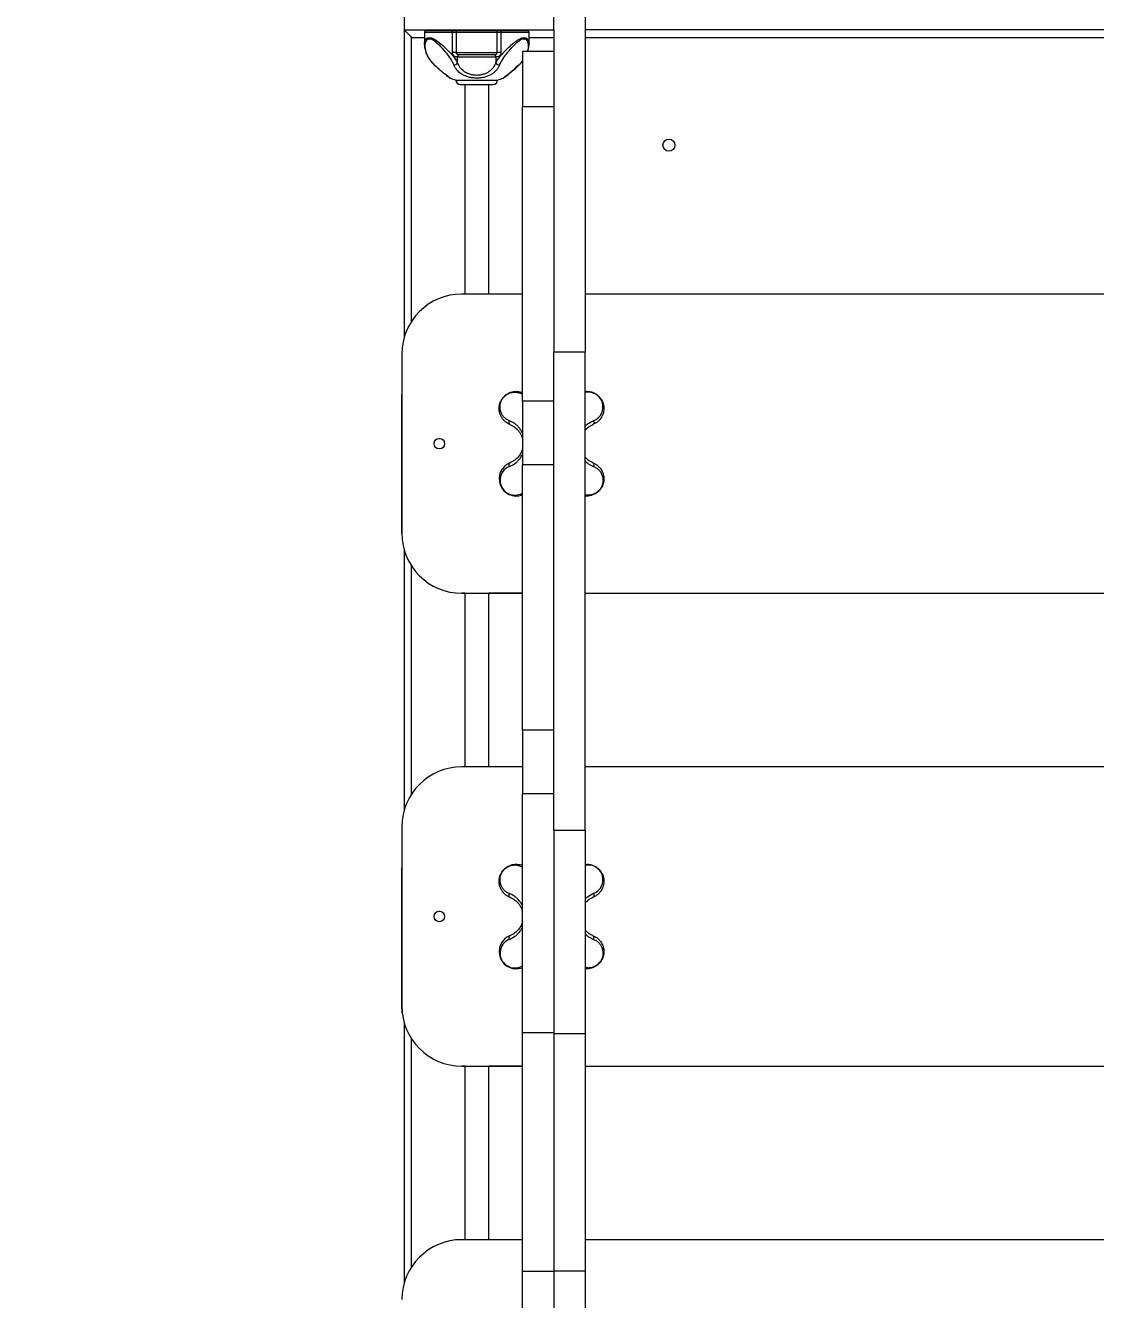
# Model space of a CAD drawing. Header units: millimetres. Extents: x -8465 to 5258, y -4560 to 4592.
# Drawn here: x -465 to 250, y 1349 to 2200 of the extents above; entities that cross this region are included whole.
import ezdxf

# ---------------------------------------------------------------- set-up
doc = ezdxf.new("R2010")
doc.units = ezdxf.units.MM
doc.layers.add('DIKOM_ОБЪЕКТ', color=7, linetype='Continuous')
doc.layers.add('DIKOM_РАЗМЕР_ОБЪЕКТА', color=7, linetype='Continuous')
doc.styles.add('style1', font='arial.ttf', dxfattribs={"width": 0.8})
doc.dimstyles.new('1-50', dxfattribs={"dimtxt": 300, "dimasz": 200, "dimexe": 100, "dimexo": 0, "dimgap": 100, "dimtad": 1, "dimtxsty": 'style1', "dimcen": 200, "dimclrd": 7, "dimclre": 7, "dimclrt": 7, "dimadec": 1, "dimazin": 2, "dimtfac": 1, "dimtmove": 0, "dimatfit": 2, "dimfxl": 0, "dimlwd": 25, "dimlwe": 18, "dimarcsym": 0})

# ---------------------------------------------------------------- blocks, each defined once
blk = doc.blocks.new('*D12')
at = {"layer": 'Defpoints', "color": 0, "transparency": 16777216}
for p in [(-7007.4, 3092.18), (238.21, 3092.18), (238.62, -1922.87)]:
    blk.add_point(p, dxfattribs=at)
at = {"layer": 'DIKOM_РАЗМЕР_ОБЪЕКТА', "color": 7, "lineweight": 18, "transparency": 16777216}
for p, q in [((238.21, 3092.18), (-7107.4, 3092.18)), ((238.62, -1922.87), (-7107.4, -1922.87))]:
    blk.add_line(p, q, dxfattribs=at)
at = {"layer": 'DIKOM_РАЗМЕР_ОБЪЕКТА', "color": 7, "lineweight": 25, "transparency": 16777216}
blk.add_line((-7007.4, -1722.87), (-7007.4, 2892.18), dxfattribs=at)
at = {"layer": 'DIKOM_РАЗМЕР_ОБЪЕКТА', "color": 7, "transparency": 16777216}
for points in [[(-7040.74, 2892.18), (-6974.07, 2892.18), (-7007.4, 3092.18)], [(-7040.74, -1722.87), (-6974.07, -1722.87), (-7007.4, -1922.87)]]:
    blk.add_solid(points, dxfattribs=at)
at = {"layer": 'DIKOM_РАЗМЕР_ОБЪЕКТА', "color": 7, "transparency": 16777216, "insert": (-7260.58, 642.18), "char_height": 300, "attachment_point": 5, "rotation": 90, "style": 'style1'}
blk.add_mtext('5000', dxfattribs=at)

msp = doc.modelspace()

# ---------------------------------------------------------------- linework, layer by layer
at = {"layer": 'DIKOM_ОБЪЕКТ', "color": 7, "linetype": 'Continuous', "lineweight": 15}
for p, q in [((-211.972, 2297.129), (-211.972, 2197.129)), ((-111.972, 2197.129), (-111.972, 2297.129)), ((-90.972, 2241.117), (-90.972, 1982.041)), ((-211.972, 2197.129), (-211.972, 1991.487)), ((-211.972, 2197.129), (-111.972, 2197.129)), ((-111.972, 2197.129), (-111.972, 1982.041)), ((567.028, 2197.129), (-90.972, 2197.129)), ((-206.972, 2192.129), (-198.47, 2192.129)), ((-206.972, 2002.493), (-206.972, 2192.129)), ((-198.47, 2195.636), (-198.47, 2187.421)), ((-198.47, 2195.636), (-179.662, 2195.636)), ((-179.662, 2182.136), (-179.662, 2195.636)), ((-179.662, 2195.636), (-177.21, 2195.636)), ((-177.21, 2195.636), (-149.731, 2195.636)), ((-177.21, 2195.636), (-177.21, 2182.136)), ((-149.731, 2182.136), (-149.731, 2195.636)), ((-149.731, 2195.636), (-147.279, 2195.636)), ((-147.279, 2195.636), (-147.279, 2182.136)), ((-147.279, 2195.636), (-128.47, 2195.636)), ((-128.47, 2187.427), (-128.47, 2195.636)), ((-128.47, 2192.129), (-111.972, 2192.129)), ((-90.972, 2192.129), (567.028, 2192.129)), ((-177.21, 2182.136), (-179.662, 2182.136)), ((-177.21, 2182.136), (-149.731, 2182.136)), ((-176.889, 2181.187), (-176.787, 2181.083)), ((-147.279, 2182.136), (-149.731, 2182.136)), ((-111.972, 2182.651), (-132.972, 2182.651)), ((-132.972, 2182.651), (-132.972, 2145.787)), ((-128.47, 2187.423), (-128.47, 2187.427)), ((-176.271, 2175.206), (-176.271, 2179.136)), ((-176.271, 2179.136), (-150.67, 2179.136)), ((-150.67, 2179.136), (-150.67, 2175.206)), ((-135.107, 2173.76), (-132.972, 2176.069)), ((-177.47, 2163.636), (-149.47, 2163.636)), ((-171.47, 2160.636), (-171.47, 2020.636)), ((-155.47, 2020.636), (-155.47, 2160.636)), ((-111.972, 2145.787), (-132.972, 2145.787)), ((-132.972, 1949.07), (-132.972, 2145.787)), ((-132.972, 2020.636), (-173.472, 2020.636)), ((567.028, 2020.636), (-90.972, 2020.636)), ((-213.472, 1980.636), (-213.472, 1860.636)), ((-111.972, 1982.041), (-90.972, 1982.041)), ((-111.972, 1662.263), (-111.972, 1982.041)), ((-90.972, 1662.263), (-90.972, 1982.041)), ((-213.474, 1860.636), (-213.472, 1953.393)), ((-90.972, 1955.486), (-89.972, 1955.634)), ((-111.972, 1949.07), (-132.972, 1949.07)), ((-132.972, 1949.07), (-132.972, 1906.441)), ((-111.972, 1906.441), (-132.972, 1906.441)), ((-132.972, 1729.079), (-132.972, 1906.441)), ((-211.972, 1849.776), (-211.972, 1675.487)), ((-206.972, 1686.493), (-206.972, 1838.774)), ((-171.475, 1820.635), (-173.475, 1820.635)), ((-173.472, 1820.636), (-132.972, 1820.636)), ((-171.475, 1820.636), (-171.475, 1820.635)), ((-171.47, 1820.635), (-171.475, 1820.635)), ((-171.47, 1820.636), (-171.47, 1704.636)), ((-155.475, 1820.636), (-155.475, 1820.635)), ((-132.972, 1820.634), (-155.475, 1820.635)), ((-155.47, 1704.636), (-155.47, 1820.635)), ((-90.972, 1820.636), (567.028, 1820.636)), ((-111.972, 1729.079), (-132.972, 1729.079)), ((-132.972, 1729.079), (-132.972, 1686.62)), ((-132.972, 1704.636), (-173.472, 1704.636)), ((567.028, 1704.636), (-90.972, 1704.636)), ((-111.972, 1686.62), (-132.972, 1686.62)), ((-132.972, 1526.877), (-132.972, 1686.62)), ((-213.472, 1664.636), (-213.472, 1544.636)), ((-111.972, 1662.263), (-90.972, 1662.263)), ((-111.972, 1662.263), (-111.972, 1526.478)), ((-90.972, 1662.263), (-90.972, 1526.478)), ((-213.474, 1544.636), (-213.472, 1637.393)), ((-90.972, 1639.486), (-89.972, 1639.634)), ((-211.972, 1533.776), (-211.972, 1359.487)), ((-111.972, 1526.877), (-132.972, 1526.877)), ((-132.972, 1367.382), (-132.972, 1526.877)), ((-111.972, 1526.478), (-90.972, 1526.478)), ((-111.972, 1526.478), (-111.972, 1367.78)), ((-90.972, 1526.478), (-90.972, 1367.78)), ((-206.972, 1370.493), (-206.972, 1522.774)), ((-171.475, 1504.635), (-173.475, 1504.635)), ((-173.472, 1504.636), (-132.972, 1504.636)), ((-171.475, 1504.636), (-171.475, 1504.635)), ((-171.47, 1504.635), (-171.475, 1504.635)), ((-171.47, 1504.636), (-171.47, 1388.636)), ((-155.475, 1504.636), (-155.475, 1504.635)), ((-132.972, 1504.634), (-155.475, 1504.635)), ((-155.47, 1388.636), (-155.47, 1504.635)), ((-90.972, 1504.636), (567.028, 1504.636)), ((-132.972, 1388.636), (-173.472, 1388.636)), ((567.028, 1388.636), (-90.972, 1388.636)), ((-111.972, 1367.382), (-132.972, 1367.382)), ((-132.972, 1231.597), (-132.972, 1367.382)), ((-111.972, 1367.78), (-90.972, 1367.78)), ((-111.972, 1367.78), (-111.972, 1232.064)), ((-90.972, 1367.78), (-90.972, 1232.064))]:
    msp.add_line(p, q, dxfattribs=at)
at = {"layer": 'DIKOM_ОБЪЕКТ', "color": 7, "linetype": 'Continuous', "lineweight": 15, "flags": 128}
for points in [[(-211.972, 2197.129), (-211.876, 2197.033), (-211.591, 2196.749), (-211.129, 2196.287), (-210.508, 2195.665), (-209.75, 2194.907), (-208.885, 2194.043), (-207.947, 2193.105), (-206.972, 2192.129)], [(-198.455, 2187.374), (-198.417, 2188.359), (-198.214, 2189.382), (-197.77, 2190.444), (-197.168, 2191.22), (-196.268, 2191.804), (-195.101, 2192.018), (-193.738, 2191.804), (-193.037, 2191.559), (-192.286, 2191.221), (-190.921, 2190.443), (-189.38, 2189.378), (-188.265, 2188.513), (-187.182, 2187.613), (-186.158, 2186.714), (-185.142, 2185.783), (-183.996, 2184.687), (-182.766, 2183.458), (-181.596, 2182.232), (-180.386, 2180.896), (-179.438, 2179.788), (-178.15, 2178.156), (-177.093, 2176.633), (-176.271, 2175.206), (-176.271, 2175.206)], [(-179.662, 2195.636), (-179.674, 2195.831), (-179.71, 2196.019), (-179.769, 2196.191), (-179.848, 2196.343), (-179.944, 2196.467), (-180.054, 2196.56), (-180.173, 2196.617), (-180.297, 2196.636)], [(-147.279, 2195.636), (-147.267, 2195.831), (-147.231, 2196.019), (-147.172, 2196.191), (-147.093, 2196.343), (-146.997, 2196.467), (-146.887, 2196.56), (-146.768, 2196.617), (-146.644, 2196.636)], [(-191.618, 2173.709), (-191.763, 2173.716), (-191.834, 2173.761)], [(-135.323, 2173.709), (-135.178, 2173.716), (-135.107, 2173.761)], [(-141.187, 1933.434), (-141.423, 1933.573), (-141.619, 1933.785), (-141.764, 1934.061), (-141.854, 1934.389), (-141.885, 1934.756), (-141.854, 1935.146), (-141.765, 1935.542), (-141.619, 1935.928)], [(-85.325, 1935.928), (-85.179, 1935.542), (-85.09, 1935.146), (-85.059, 1934.756), (-85.09, 1934.389), (-85.18, 1934.061), (-85.325, 1933.785), (-85.521, 1933.573), (-85.757, 1933.434)], [(-188.61, 1924.133), (-188.473, 1924.136), (-187.892, 1924.087)], [(-141.619, 1905.339), (-141.765, 1905.725), (-141.854, 1906.121), (-141.885, 1906.511), (-141.854, 1906.878), (-141.764, 1907.207), (-141.619, 1907.483), (-141.423, 1907.695), (-141.187, 1907.833)], [(-85.325, 1905.339), (-85.179, 1905.725), (-85.09, 1906.121), (-85.059, 1906.511), (-85.09, 1906.878), (-85.18, 1907.207), (-85.325, 1907.483), (-85.521, 1907.695), (-85.757, 1907.833)], [(-141.187, 1617.434), (-141.423, 1617.573), (-141.619, 1617.785), (-141.764, 1618.061), (-141.854, 1618.389), (-141.885, 1618.756), (-141.854, 1619.146), (-141.765, 1619.542), (-141.619, 1619.928)], [(-85.325, 1619.928), (-85.179, 1619.542), (-85.09, 1619.146), (-85.059, 1618.756), (-85.09, 1618.389), (-85.18, 1618.061), (-85.325, 1617.785), (-85.521, 1617.573), (-85.757, 1617.434)], [(-188.878, 1608.112), (-188.473, 1608.136), (-187.892, 1608.087)], [(-141.619, 1589.339), (-141.765, 1589.725), (-141.854, 1590.121), (-141.885, 1590.511), (-141.854, 1590.878), (-141.764, 1591.207), (-141.619, 1591.483), (-141.423, 1591.695), (-141.187, 1591.833)], [(-85.325, 1589.339), (-85.179, 1589.725), (-85.09, 1590.121), (-85.059, 1590.511), (-85.09, 1590.878), (-85.18, 1591.207), (-85.325, 1591.483), (-85.521, 1591.695), (-85.757, 1591.833)], [(-213.13, 1539.401), (-213.282, 1540.715), (-213.474, 1544.636)]]:
    msp.add_lwpolyline(points, dxfattribs=at)
at = {"layer": 'DIKOM_ОБЪЕКТ', "color": 7, "linetype": 'Continuous', "lineweight": 15}
for centre, radius in [((-34.972, 2120.129), 4), ((-188.472, 1920.636), 3.5), ((-188.472, 1604.636), 3.5)]:
    msp.add_circle(centre, radius, dxfattribs=at)
for centre, radius, start, end in [((-197.47, 2195.636), 1, 90, 180), ((-176.211, 2195.637), 0.999, 90.037313, 180.037867), ((-150.73, 2195.637), 0.999, 359.959706, 89.963404), ((-129.47, 2195.636), 1, 0, 90), ((-175.728, 2182.136), 1.5, 224.829325, 270), ((-174.821, 2179.186), 1.451, 92.13826, 181.991385), ((-152.12, 2179.186), 1.451, 358.00983, 87.860525), ((-151.213, 2182.136), 1.5, 270, 315.135341), ((-178.575, 2176.219), 2.517, 265.677955, 336.280163), ((-148.366, 2176.219), 2.517, 203.718712, 274.32317), ((-163.47, 2209.88), 48.317, 248.461252, 253.156755), ((-174.47, 2163.636), 3, 180, 270), ((-152.47, 2163.636), 3, 270, 0), ((-163.47, 2209.88), 48.317, 286.843245, 291.538333), ((-173.472, 1980.636), 40, 90, 180), ((-88.918, 1945.133), 9.881, 291.322046, 101.998094), ((-136.979, 1897.136), 11.495, 111.474626, 290.399696), ((-138.011, 1896.127), 9.894, 111.387967, 300.617476), ((-173.472, 1860.636), 40, 180, 270), ((-173.472, 1664.636), 40, 90, 180), ((-88.918, 1629.133), 9.882, 291.322202, 101.997838), ((-136.979, 1581.136), 11.495, 111.474647, 290.399675), ((-138.011, 1580.127), 9.894, 111.387975, 300.617316), ((-173.472, 1544.636), 40, 180, 270), ((-173.472, 1348.636), 40, 90, 180)]:
    msp.add_arc(centre, radius, start, end, dxfattribs=at)
for points, knots in [([(-191.618, 2173.709), (-192.358, 2174.466), (-193.841, 2175.983), (-195.517, 2178.437), (-196.786, 2180.947), (-197.604, 2183.476), (-197.969, 2185.977), (-197.847, 2188.001), (-197.411, 2189.441), (-196.956, 2190.238), (-196.474, 2190.738), (-195.89, 2191.122), (-194.994, 2191.334), (-193.721, 2191.057), (-192.389, 2190.35), (-191.093, 2189.401), (-189.434, 2187.958), (-187.466, 2185.956), (-185.269, 2183.455), (-183.232, 2180.922), (-181.415, 2178.422), (-179.833, 2175.974), (-179.121, 2174.464), (-178.765, 2173.709)], [0, 0, 0, 0, 0.06248, 0.1250921, 0.1874386, 0.2499606, 0.3120097, 0.3746598, 0.408216, 0.4373303, 0.4546638, 0.4707128, 0.5002418, 0.5316437, 0.5630717, 0.5944281, 0.6258725, 0.688265, 0.7508767, 0.8130048, 0.8754541, 0.9376808, 1, 1, 1, 1]), ([(-180.297, 2196.636), (-180.892, 2196.636), (-182.107, 2196.636), (-184.258, 2196.636), (-186.552, 2196.636), (-188.853, 2196.636), (-191.015, 2196.636), (-192.983, 2196.636), (-194.703, 2196.636), (-196.098, 2196.636), (-197.024, 2196.636), (-197.466, 2196.636), (-197.427, 2196.636), (-197.414, 2196.636)], [0, 0, 0, 0, 0.0928619, 0.1894455, 0.2876019, 0.3849661, 0.4792804, 0.5711053, 0.6666681, 0.7645599, 0.8624505, 0.9580125, 1, 1, 1, 1]), ([(-178.708, 2196.636), (-178.998, 2196.636), (-179.577, 2196.636), (-180.057, 2196.636), (-180.297, 2196.636)], [0, 0, 0, 0, 0.4999992, 1, 1, 1, 1]), ([(-176.212, 2196.636), (-176.26, 2196.636), (-176.36, 2196.636), (-176.945, 2196.636), (-177.77, 2196.636), (-178.403, 2196.636), (-178.708, 2196.636)], [0, 0, 0, 0, 0.2407566, 0.4999967, 0.7592425, 1, 1, 1, 1]), ([(-150.729, 2196.636), (-150.807, 2196.636), (-150.967, 2196.636), (-151.751, 2196.636), (-152.968, 2196.636), (-154.625, 2196.636), (-156.626, 2196.636), (-158.851, 2196.636), (-161.159, 2196.636), (-163.47, 2196.636), (-165.782, 2196.636), (-168.09, 2196.636), (-170.314, 2196.636), (-172.316, 2196.636), (-173.973, 2196.636), (-175.19, 2196.636), (-175.974, 2196.636), (-176.134, 2196.636), (-176.212, 2196.636)], [0, 0, 0, 0, 0.0585307, 0.1203361, 0.1845345, 0.2499999, 0.3154654, 0.3796643, 0.4414692, 0.4999998, 0.5585304, 0.6203361, 0.6845342, 0.7500003, 0.8154658, 0.8796642, 0.9414693, 1, 1, 1, 1]), ([(-148.232, 2196.636), (-148.537, 2196.636), (-149.171, 2196.636), (-149.995, 2196.636), (-150.581, 2196.636), (-150.681, 2196.636), (-150.729, 2196.636)], [0, 0, 0, 0, 0.2407516, 0.4999994, 0.7592415, 1, 1, 1, 1]), ([(-150.67, 2175.206), (-150.484, 2175.552), (-150.1, 2176.266), (-149.359, 2177.385), (-148.493, 2178.568), (-147.56, 2179.731), (-146.504, 2180.966), (-145.387, 2182.197), (-144.171, 2183.471), (-142.898, 2184.744), (-141.617, 2185.961), (-140.263, 2187.188), (-138.936, 2188.316), (-137.496, 2189.447), (-136.086, 2190.429), (-134.62, 2191.277), (-133.188, 2191.867), (-131.804, 2192.093), (-130.827, 2191.906), (-130.181, 2191.567), (-129.645, 2191.139), (-129.109, 2190.427), (-128.725, 2189.49), (-128.53, 2188.522), (-128.461, 2187.853), (-128.476, 2187.471), (-128.479, 2187.4)], [0, 0, 0, 0, 0.0443824, 0.0918032, 0.1357809, 0.1837969, 0.2255582, 0.2753176, 0.321387, 0.3670948, 0.4169099, 0.4580941, 0.5074312, 0.5502353, 0.5993372, 0.6422721, 0.6884431, 0.7346696, 0.7808569, 0.8033531, 0.8270816, 0.8700994, 0.9193128, 0.9557018, 0.991747, 1, 1, 1, 1]), ([(-146.644, 2196.636), (-146.884, 2196.636), (-147.364, 2196.636), (-147.943, 2196.636), (-148.232, 2196.636)], [0, 0, 0, 0, 0.4999922, 1, 1, 1, 1]), ([(-148.176, 2173.709), (-147.819, 2174.466), (-147.103, 2175.983), (-145.515, 2178.437), (-143.69, 2180.947), (-141.655, 2183.476), (-139.453, 2185.979), (-137.103, 2188.365), (-134.975, 2190.127), (-133.204, 2191.064), (-131.931, 2191.334), (-130.839, 2191.069), (-130.151, 2190.46), (-129.706, 2189.761), (-129.418, 2189.086), (-129.153, 2188.105), (-129.006, 2186.782), (-129.096, 2185.144), (-129.296, 2183.749), (-129.585, 2182.915), (-129.677, 2182.651)], [0, 0, 0, 0, 0.0811076, 0.1623869, 0.2433214, 0.324484, 0.4050324, 0.4863609, 0.5674738, 0.6082275, 0.6490334, 0.687351, 0.7305995, 0.7552722, 0.7823705, 0.8121719, 0.864642, 0.9197232, 0.9745588, 1, 1, 1, 1]), ([(-129.526, 2196.636), (-129.514, 2196.636), (-129.474, 2196.636), (-129.916, 2196.636), (-130.843, 2196.636), (-132.238, 2196.636), (-133.958, 2196.636), (-135.926, 2196.636), (-138.087, 2196.636), (-140.389, 2196.636), (-142.683, 2196.636), (-144.834, 2196.636), (-146.048, 2196.636), (-146.644, 2196.636)], [0, 0, 0, 0, 0.0419875, 0.1375498, 0.2354405, 0.3333315, 0.4288943, 0.5207193, 0.6150348, 0.7123978, 0.8105555, 0.9071391, 1, 1, 1, 1]), ([(-198.47, 2187.422), (-198.423, 2186.572), (-198.34, 2185.106), (-197.807, 2183.041), (-197.224, 2181.425), (-196.493, 2179.835), (-195.457, 2178.037), (-193.959, 2175.93), (-192.577, 2174.519), (-191.834, 2173.76)], [0, 0, 0, 0, 0.18397, 0.3173375, 0.4236506, 0.5290949, 0.6600526, 0.8172807, 1, 1, 1, 1]), ([(-176.271, 2179.136), (-176.523, 2179.132), (-177.026, 2179.124), (-177.951, 2179.273), (-178.718, 2179.775), (-179.226, 2180.394), (-179.59, 2181.204), (-179.638, 2181.825), (-179.662, 2182.136)], [0, 0, 0, 0, 0.2503053, 0.4993424, 0.6292311, 0.749454, 0.8744457, 1, 1, 1, 1]), ([(-177.21, 2182.136), (-177.208, 2182.071), (-177.203, 2181.942), (-177.155, 2181.688), (-177.05, 2181.412), (-176.941, 2181.26), (-176.889, 2181.187)], [0, 0, 0, 0, 0.1643289, 0.3296989, 0.6794033, 1, 1, 1, 1]), ([(-175.636, 2180.636), (-175.656, 2180.636), (-175.723, 2180.636), (-175.049, 2180.636), (-173.707, 2180.636), (-171.733, 2180.636), (-169.261, 2180.636), (-166.437, 2180.636), (-164.449, 2180.636), (-163.47, 2180.636)], [0, 0, 0, 0, 0.0707941, 0.2279763, 0.3805293, 0.5330833, 0.6902646, 0.8474463, 1, 1, 1, 1]), ([(-163.47, 2180.636), (-162.491, 2180.636), (-160.504, 2180.636), (-157.68, 2180.636), (-155.207, 2180.636), (-153.234, 2180.636), (-151.892, 2180.636), (-151.218, 2180.636), (-151.284, 2180.636), (-151.305, 2180.636)], [0, 0, 0, 0, 0.1525538, 0.3097355, 0.4669168, 0.6194699, 0.7720236, 0.9292059, 1, 1, 1, 1]), ([(-147.279, 2182.136), (-147.303, 2181.825), (-147.351, 2181.204), (-147.715, 2180.393), (-148.224, 2179.774), (-148.993, 2179.273), (-149.721, 2179.15), (-150.31, 2179.135), (-150.55, 2179.136), (-150.67, 2179.136)], [0, 0, 0, 0, 0.1253503, 0.2506769, 0.3709622, 0.5009541, 0.7497441, 0.8748399, 1, 1, 1, 1]), ([(-150.231, 2181.002), (-150.231, 2181.002), (-150.205, 2181.015), (-150.179, 2181.049), (-150.153, 2181.083)], [0, 0, 0, 0, 0.0072952, 1, 1, 1, 1]), ([(-150.153, 2181.083), (-150.119, 2181.116), (-150.029, 2181.202), (-149.89, 2181.42), (-149.785, 2181.689), (-149.737, 2181.943), (-149.733, 2182.072), (-149.731, 2182.136)], [0, 0, 0, 0, 0.1692535, 0.4366176, 0.7265141, 0.8636714, 1, 1, 1, 1]), ([(-129.304, 2182.651), (-129.228, 2182.872), (-128.939, 2183.716), (-128.583, 2185.351), (-128.51, 2186.681), (-128.47, 2187.423)], [0, 0, 0, 0, 0.1354248, 0.5178185, 1, 1, 1, 1]), ([(-191.834, 2173.76), (-191.207, 2173.177), (-189.956, 2172.012), (-188.133, 2170.412), (-186.41, 2168.953), (-184.849, 2167.678), (-183.514, 2166.618), (-182.497, 2165.827), (-181.831, 2165.318), (-181.754, 2165.26), (-181.717, 2165.231)], [0, 0, 0, 0, 0.1268582, 0.2534028, 0.3794605, 0.5052651, 0.6304482, 0.7556755, 0.8799869, 1, 1, 1, 1]), ([(-181.21, 2164.939), (-181.251, 2164.97), (-181.333, 2165.033), (-182.024, 2165.561), (-183.073, 2166.376), (-184.448, 2167.467), (-186.052, 2168.778), (-187.813, 2170.268), (-189.681, 2171.907), (-190.965, 2173.102), (-191.618, 2173.709)], [0, 0, 0, 0, 0.1223058, 0.2473053, 0.3729251, 0.4981471, 0.6236205, 0.7489881, 0.8724188, 1, 1, 1, 1]), ([(-163.47, 2164.935), (-164.381, 2164.967), (-165.753, 2165.015), (-167.529, 2165.31), (-169.238, 2165.701), (-171.263, 2166.39), (-173.148, 2167.351), (-174.606, 2168.34), (-175.72, 2169.275), (-176.84, 2170.451), (-177.922, 2171.913), (-178.478, 2173.098), (-178.765, 2173.709)], [0, 0, 0, 0, 0.1240499, 0.1867427, 0.2503827, 0.3728894, 0.5007627, 0.5811903, 0.6645242, 0.7511622, 0.8716292, 1, 1, 1, 1]), ([(-163.47, 2166.796), (-164.255, 2166.828), (-165.439, 2166.878), (-166.964, 2167.176), (-168.18, 2167.505), (-169.441, 2167.973), (-170.719, 2168.603), (-172.579, 2169.789), (-174.762, 2171.886), (-175.749, 2174.057), (-176.271, 2175.206)], [0, 0, 0, 0, 0.1240353, 0.1870687, 0.2511471, 0.3318813, 0.4153271, 0.5019659, 0.7365324, 1, 1, 1, 1]), ([(-150.67, 2175.206), (-151.19, 2174.05), (-151.871, 2172.537), (-153.25, 2170.93), (-154.116, 2170.093), (-155.285, 2169.171), (-156.832, 2168.245), (-158.882, 2167.432), (-161.112, 2166.898), (-162.69, 2166.83), (-163.47, 2166.796)], [0, 0, 0, 0, 0.264345, 0.3459594, 0.4245196, 0.5002333, 0.6286703, 0.750489, 0.8766636, 1, 1, 1, 1]), ([(-148.176, 2173.709), (-148.455, 2173.113), (-149.012, 2171.922), (-150.231, 2170.27), (-151.734, 2168.777), (-153.576, 2167.461), (-155.695, 2166.382), (-158.119, 2165.566), (-160.731, 2165.035), (-162.562, 2164.969), (-163.47, 2164.935)], [0, 0, 0, 0, 0.1251323, 0.2502617, 0.3787909, 0.500353, 0.628077, 0.7504605, 0.8762804, 1, 1, 1, 1]), ([(-135.323, 2173.709), (-136.592, 2172.543), (-138.51, 2170.782), (-140.852, 2168.81), (-142.455, 2167.497), (-143.82, 2166.413), (-144.898, 2165.576), (-145.537, 2165.086), (-145.809, 2164.88), (-145.733, 2164.938), (-145.731, 2164.939)], [0, 0, 0, 0, 0.2478679, 0.3745982, 0.4975929, 0.6225498, 0.7474312, 0.8720059, 0.997091, 1, 1, 1, 1]), ([(-145.232, 2165.225), (-145.187, 2165.259), (-145.097, 2165.328), (-144.412, 2165.852), (-143.385, 2166.65), (-142.047, 2167.714), (-140.485, 2168.992), (-138.201, 2170.917), (-136.345, 2172.623), (-135.107, 2173.76)], [0, 0, 0, 0, 0.1243908, 0.2484764, 0.3731632, 0.4982779, 0.623971, 0.7494012, 1, 1, 1, 1]), ([(-132.972, 2176.328), (-133.046, 2176.22), (-133.677, 2175.301), (-134.552, 2174.455), (-135.323, 2173.709)], [0, 0, 0, 0, 0.1172561, 1, 1, 1, 1]), ([(-181.709, 2165.225), (-181.629, 2165.167), (-181.471, 2165.052), (-181.292, 2164.974), (-181.204, 2164.935)], [0, 0, 0, 0, 0.5082126, 1, 1, 1, 1]), ([(-145.736, 2164.935), (-145.648, 2164.974), (-145.47, 2165.052), (-145.312, 2165.167), (-145.232, 2165.225)], [0, 0, 0, 0, 0.4917465, 1, 1, 1, 1]), ([(-174.47, 2160.636), (-174.435, 2160.636), (-174.361, 2160.636), (-173.749, 2160.636), (-172.734, 2160.636), (-171.304, 2160.636), (-169.545, 2160.636), (-167.573, 2160.636), (-165.523, 2160.636), (-164.141, 2160.636), (-163.47, 2160.636)], [0, 0, 0, 0, 0.1165163, 0.2400116, 0.368641, 0.5000007, 0.6313585, 0.7599891, 0.8834846, 1, 1, 1, 1]), ([(-163.47, 2160.636), (-162.799, 2160.636), (-161.417, 2160.636), (-159.367, 2160.636), (-157.396, 2160.636), (-155.637, 2160.636), (-154.206, 2160.636), (-153.192, 2160.636), (-152.58, 2160.636), (-152.506, 2160.636), (-152.47, 2160.636)], [0, 0, 0, 0, 0.1165154, 0.240011, 0.3686401, 0.4999992, 0.6313589, 0.7599884, 0.8834837, 1, 1, 1, 1]), ([(-141.187, 1933.434), (-141.563, 1933.596), (-142.338, 1933.93), (-143.426, 1934.588), (-144.326, 1935.27), (-145.059, 1935.943), (-145.656, 1936.576), (-146.241, 1937.304), (-146.74, 1938.043), (-147.196, 1938.844), (-147.596, 1939.691), (-147.916, 1940.564), (-148.186, 1941.523), (-148.384, 1942.551), (-148.486, 1943.749), (-148.464, 1944.979), (-148.302, 1946.247), (-147.981, 1947.548), (-147.527, 1948.759), (-146.971, 1949.853), (-146.133, 1951.164), (-145.043, 1952.397), (-143.786, 1953.424), (-142.813, 1954.062), (-141.807, 1954.588), (-140.481, 1955.124), (-138.837, 1955.549), (-137.592, 1955.606), (-136.972, 1955.634)], [0, 0, 0, 0, 0.0390536, 0.0806734, 0.1248942, 0.1523671, 0.1823186, 0.2147514, 0.2496685, 0.2759206, 0.3122219, 0.3487697, 0.3744235, 0.4175258, 0.4584553, 0.4985771, 0.5417456, 0.5835379, 0.6240383, 0.6565954, 0.686723, 0.7493462, 0.7799579, 0.8122345, 0.8422666, 0.8750508, 0.9377592, 1, 1, 1, 1]), ([(-141.619, 1935.928), (-142.36, 1936.285), (-143.842, 1937.001), (-145.518, 1938.589), (-146.787, 1940.414), (-147.606, 1942.45), (-147.971, 1944.65), (-147.848, 1946.641), (-147.413, 1948.305), (-146.958, 1949.408), (-146.476, 1950.284), (-145.891, 1951.165), (-144.996, 1952.221), (-143.722, 1953.285), (-142.391, 1954.066), (-141.095, 1954.59), (-139.436, 1955.013), (-137.464, 1955.139), (-135.283, 1954.737), (-133.77, 1954.228), (-133.072, 1953.728), (-132.972, 1953.657)], [0, 0, 0, 0, 0.0758856, 0.1519317, 0.2276549, 0.3035919, 0.378954, 0.455046, 0.4958021, 0.5311627, 0.5522155, 0.5717073, 0.607573, 0.6457116, 0.6838825, 0.7219667, 0.7601575, 0.8359371, 0.9119831, 0.9874406, 1, 1, 1, 1]), ([(-136.972, 1955.634), (-135.832, 1955.538), (-134.632, 1955.436), (-133.337, 1955.051), (-133.129, 1954.937), (-132.972, 1954.851)], [0, 0, 0, 0, 0.8244205, 0.8682729, 1, 1, 1, 1]), ([(-89.972, 1955.634), (-89.543, 1955.62), (-88.7, 1955.594), (-87.415, 1955.37), (-86.217, 1955.027), (-85.128, 1954.583), (-83.806, 1953.892), (-82.507, 1952.949), (-81.351, 1951.777), (-80.602, 1950.836), (-79.968, 1949.844), (-79.413, 1948.749), (-78.96, 1947.539), (-78.641, 1946.241), (-78.494, 1945.083), (-78.46, 1944.038), (-78.503, 1943.148), (-78.617, 1942.239), (-78.788, 1941.412), (-79.035, 1940.542), (-79.357, 1939.672), (-79.752, 1938.837), (-80.257, 1937.951), (-80.874, 1937.063), (-81.664, 1936.154), (-82.691, 1935.191), (-84.001, 1934.225), (-85.19, 1933.689), (-85.757, 1933.434)], [0, 0, 0, 0, 0.0431659, 0.0849565, 0.1254978, 0.1580523, 0.1878958, 0.2506245, 0.2817371, 0.3135607, 0.3437697, 0.3764301, 0.4168606, 0.4585559, 0.5015905, 0.5310803, 0.5637655, 0.5928913, 0.626374, 0.6524814, 0.6884338, 0.7245855, 0.7502757, 0.7962942, 0.8378922, 0.875077, 0.9404473, 1, 1, 1, 1]), ([(-132.972, 1927.985), (-133.024, 1928.108), (-133.417, 1929.04), (-134.469, 1930.525), (-136.049, 1932.376), (-137.816, 1933.868), (-139.683, 1935.084), (-140.967, 1935.643), (-141.619, 1935.928)], [0, 0, 0, 0, 0.0293538, 0.2231818, 0.4174051, 0.6114581, 0.8025177, 1, 1, 1, 1]), ([(-141.187, 1933.434), (-140.086, 1932.913), (-138.645, 1932.231), (-136.988, 1930.848), (-136.109, 1929.98), (-135.118, 1928.808), (-134.117, 1927.25), (-133.313, 1925.58), (-133.057, 1924.481), (-132.972, 1924.119)], [0, 0, 0, 0, 0.3262847, 0.4270086, 0.5239576, 0.6173879, 0.7759007, 0.9262418, 1, 1, 1, 1]), ([(-85.325, 1935.928), (-86.584, 1935.311), (-88.488, 1934.378), (-90.351, 1932.907), (-90.929, 1932.24), (-90.972, 1932.191)], [0, 0, 0, 0, 0.6443948, 0.9738631, 1, 1, 1, 1]), ([(-90.972, 1929.668), (-90.323, 1930.371), (-88.718, 1932.11), (-86.863, 1932.94), (-85.757, 1933.434)], [0, 0, 0, 0, 0.4040325, 1, 1, 1, 1]), ([(-132.972, 1916.98), (-133.067, 1916.654), (-133.301, 1915.853), (-133.818, 1914.646), (-134.514, 1913.37), (-135.808, 1911.516), (-138.031, 1909.339), (-140.095, 1908.354), (-141.187, 1907.833)], [0, 0, 0, 0, 0.0690649, 0.1694296, 0.2731663, 0.3808678, 0.6725014, 1, 1, 1, 1]), ([(-141.619, 1905.339), (-140.351, 1905.942), (-138.435, 1906.852), (-136.085, 1908.861), (-134.506, 1910.691), (-133.445, 1912.183), (-133.037, 1913.141), (-132.972, 1913.293)], [0, 0, 0, 0, 0.3836402, 0.5797893, 0.7701564, 0.9635602, 1, 1, 1, 1]), ([(-85.757, 1907.833), (-86.86, 1908.352), (-88.303, 1909.031), (-89.953, 1910.425), (-90.61, 1911.041), (-90.927, 1911.423), (-90.972, 1911.477)], [0, 0, 0, 0, 0.6043518, 0.7909185, 0.9704853, 1, 1, 1, 1]), ([(-90.972, 1909.075), (-90.936, 1909.033), (-90.37, 1908.378), (-89.117, 1907.42), (-87.264, 1906.179), (-85.978, 1905.622), (-85.325, 1905.339)], [0, 0, 0, 0, 0.0224393, 0.3480542, 0.6686373, 1, 1, 1, 1]), ([(-85.757, 1907.833), (-85.331, 1907.648), (-84.449, 1907.264), (-83.287, 1906.522), (-82.21, 1905.656), (-81.3, 1904.723), (-80.478, 1903.668), (-79.797, 1902.551), (-79.24, 1901.334), (-78.823, 1900.061), (-78.565, 1898.781), (-78.45, 1897.426), (-78.49, 1896.099), (-78.71, 1894.659), (-79.111, 1893.249), (-79.751, 1891.784), (-80.628, 1890.352), (-81.806, 1888.967), (-82.955, 1887.99), (-83.917, 1887.345), (-84.86, 1886.808), (-86.09, 1886.271), (-87.434, 1885.891), (-88.678, 1885.688), (-89.751, 1885.625), (-90.514, 1885.628), (-90.91, 1885.677), (-90.972, 1885.684)], [0, 0, 0, 0, 0.0429602, 0.0888607, 0.1314285, 0.1779055, 0.218328, 0.2664914, 0.3110846, 0.355327, 0.4035448, 0.4434095, 0.4911651, 0.5325963, 0.5801241, 0.6216828, 0.6663728, 0.7111174, 0.7558242, 0.7775996, 0.8005675, 0.8422062, 0.8898421, 0.925064, 0.9599541, 0.9936801, 1, 1, 1, 1]), ([(-85.325, 1905.339), (-84.584, 1904.982), (-83.102, 1904.266), (-81.426, 1902.678), (-80.157, 1900.853), (-79.338, 1898.818), (-78.973, 1896.618), (-79.096, 1894.626), (-79.531, 1892.962), (-79.986, 1891.86), (-80.468, 1890.984), (-81.053, 1890.102), (-81.948, 1889.047), (-83.222, 1887.983), (-84.553, 1887.201), (-85.85, 1886.676), (-87.506, 1886.259), (-89.246, 1886.114), (-90.47, 1886.367), (-90.972, 1886.471)], [0, 0, 0, 0, 0.0854066, 0.1709942, 0.2562181, 0.3416815, 0.4264989, 0.5121389, 0.5580085, 0.5978056, 0.6214999, 0.6434372, 0.6838022, 0.7267265, 0.7696866, 0.8125491, 0.8555314, 0.9408187, 1, 1, 1, 1]), ([(-141.187, 1617.434), (-141.563, 1617.596), (-142.338, 1617.93), (-143.426, 1618.588), (-144.326, 1619.27), (-145.059, 1619.943), (-145.656, 1620.576), (-146.241, 1621.304), (-146.74, 1622.043), (-147.196, 1622.844), (-147.596, 1623.691), (-147.916, 1624.564), (-148.186, 1625.523), (-148.384, 1626.551), (-148.486, 1627.749), (-148.464, 1628.979), (-148.302, 1630.247), (-147.981, 1631.548), (-147.527, 1632.759), (-146.971, 1633.853), (-146.133, 1635.164), (-145.043, 1636.397), (-143.786, 1637.424), (-142.813, 1638.062), (-141.807, 1638.588), (-140.481, 1639.124), (-138.837, 1639.549), (-137.592, 1639.606), (-136.972, 1639.634)], [0, 0, 0, 0, 0.0390536, 0.0806734, 0.1248935, 0.1523672, 0.1823187, 0.2147515, 0.2496686, 0.2759207, 0.312222, 0.3487688, 0.3744226, 0.4175261, 0.4584544, 0.4985763, 0.5417459, 0.5835382, 0.6240374, 0.6565945, 0.6867234, 0.7493465, 0.7799583, 0.8122341, 0.8422669, 0.8750511, 0.9377592, 1, 1, 1, 1]), ([(-141.619, 1619.928), (-142.36, 1620.285), (-143.842, 1621.001), (-145.518, 1622.589), (-146.787, 1624.414), (-147.606, 1626.45), (-147.971, 1628.65), (-147.848, 1630.642), (-147.413, 1632.305), (-146.958, 1633.408), (-146.476, 1634.284), (-145.891, 1635.165), (-144.996, 1636.221), (-143.722, 1637.285), (-142.391, 1638.066), (-141.095, 1638.59), (-139.436, 1639.013), (-137.464, 1639.139), (-135.283, 1638.737), (-133.77, 1638.228), (-133.072, 1637.728), (-132.972, 1637.657)], [0, 0, 0, 0, 0.075886, 0.1519314, 0.2276552, 0.3035913, 0.3789533, 0.4550462, 0.4958023, 0.5311628, 0.5522157, 0.5717074, 0.607572, 0.6457115, 0.6838823, 0.7219665, 0.7601572, 0.8359367, 0.9119827, 0.9874401, 1, 1, 1, 1]), ([(-136.972, 1639.634), (-135.832, 1639.538), (-134.632, 1639.437), (-133.337, 1639.051), (-133.129, 1638.937), (-132.972, 1638.851)], [0, 0, 0, 0, 0.8244212, 0.8682759, 1, 1, 1, 1]), ([(-89.972, 1639.634), (-89.543, 1639.62), (-88.7, 1639.594), (-87.415, 1639.37), (-86.217, 1639.027), (-85.128, 1638.583), (-83.806, 1637.892), (-82.507, 1636.949), (-81.351, 1635.777), (-80.602, 1634.836), (-79.968, 1633.844), (-79.413, 1632.749), (-78.96, 1631.539), (-78.641, 1630.241), (-78.494, 1629.083), (-78.46, 1628.038), (-78.503, 1627.148), (-78.617, 1626.239), (-78.788, 1625.412), (-79.035, 1624.542), (-79.357, 1623.672), (-79.752, 1622.837), (-80.257, 1621.951), (-80.874, 1621.063), (-81.664, 1620.154), (-82.691, 1619.191), (-84.001, 1618.225), (-85.19, 1617.689), (-85.757, 1617.434)], [0, 0, 0, 0, 0.0431658, 0.0849564, 0.1254977, 0.1580523, 0.1878957, 0.2506244, 0.2817371, 0.3135607, 0.3437708, 0.37643, 0.4168604, 0.458557, 0.5015904, 0.5310802, 0.5637665, 0.5928924, 0.626374, 0.6524824, 0.6884338, 0.7245855, 0.7502767, 0.7962942, 0.8378922, 0.875077, 0.9404473, 1, 1, 1, 1]), ([(-132.972, 1611.985), (-133.024, 1612.108), (-133.417, 1613.04), (-134.469, 1614.525), (-136.049, 1616.376), (-137.816, 1617.868), (-139.683, 1619.084), (-140.967, 1619.643), (-141.619, 1619.928)], [0, 0, 0, 0, 0.0293539, 0.2231823, 0.4174033, 0.611459, 0.8025173, 1, 1, 1, 1]), ([(-85.325, 1619.928), (-86.584, 1619.311), (-88.488, 1618.378), (-90.351, 1616.907), (-90.929, 1616.24), (-90.972, 1616.191)], [0, 0, 0, 0, 0.6443943, 0.9738677, 1, 1, 1, 1]), ([(-141.187, 1617.434), (-140.086, 1616.913), (-138.645, 1616.231), (-136.988, 1614.848), (-136.109, 1613.98), (-135.118, 1612.808), (-134.117, 1611.25), (-133.313, 1609.58), (-133.057, 1608.481), (-132.972, 1608.119)], [0, 0, 0, 0, 0.3262848, 0.4270107, 0.5239575, 0.6173878, 0.7759006, 0.9262418, 1, 1, 1, 1]), ([(-90.972, 1613.668), (-90.323, 1614.371), (-88.718, 1616.11), (-86.863, 1616.94), (-85.757, 1617.434)], [0, 0, 0, 0, 0.4040325, 1, 1, 1, 1]), ([(-132.972, 1600.98), (-133.067, 1600.654), (-133.301, 1599.853), (-133.818, 1598.646), (-134.514, 1597.37), (-135.808, 1595.516), (-138.031, 1593.339), (-140.095, 1592.354), (-141.187, 1591.833)], [0, 0, 0, 0, 0.0690614, 0.1694264, 0.2731633, 0.380865, 0.6724992, 1, 1, 1, 1]), ([(-141.619, 1589.339), (-140.351, 1589.942), (-138.435, 1590.852), (-136.085, 1592.861), (-134.506, 1594.691), (-133.445, 1596.183), (-133.037, 1597.141), (-132.972, 1597.293)], [0, 0, 0, 0, 0.3836378, 0.5797865, 0.7701532, 0.9635566, 1, 1, 1, 1]), ([(-85.757, 1591.833), (-86.86, 1592.352), (-88.303, 1593.031), (-89.953, 1594.425), (-90.61, 1595.041), (-90.927, 1595.423), (-90.972, 1595.477)], [0, 0, 0, 0, 0.6043497, 0.7909112, 0.9704809, 1, 1, 1, 1]), ([(-90.972, 1593.075), (-90.936, 1593.033), (-90.369, 1592.378), (-89.117, 1591.42), (-87.264, 1590.179), (-85.978, 1589.622), (-85.325, 1589.339)], [0, 0, 0, 0, 0.0224347, 0.3480509, 0.6686383, 1, 1, 1, 1]), ([(-85.757, 1591.833), (-85.331, 1591.648), (-84.449, 1591.264), (-83.287, 1590.522), (-82.21, 1589.656), (-81.3, 1588.723), (-80.478, 1587.668), (-79.797, 1586.551), (-79.24, 1585.334), (-78.823, 1584.061), (-78.565, 1582.781), (-78.45, 1581.426), (-78.49, 1580.099), (-78.71, 1578.659), (-79.111, 1577.249), (-79.751, 1575.784), (-80.628, 1574.352), (-81.806, 1572.967), (-82.955, 1571.99), (-83.917, 1571.344), (-84.86, 1570.809), (-86.09, 1570.271), (-87.434, 1569.89), (-88.678, 1569.688), (-89.751, 1569.625), (-90.514, 1569.628), (-90.91, 1569.677), (-90.972, 1569.684)], [0, 0, 0, 0, 0.0429597, 0.0888602, 0.131428, 0.1779058, 0.2183283, 0.2664917, 0.3110849, 0.3553262, 0.403544, 0.4434077, 0.4911633, 0.5325967, 0.5801245, 0.621682, 0.666372, 0.7111177, 0.7558245, 0.7775999, 0.8005671, 0.8422064, 0.8898422, 0.9250639, 0.9599541, 0.9936801, 1, 1, 1, 1]), ([(-85.325, 1589.339), (-84.584, 1588.982), (-83.102, 1588.266), (-81.426, 1586.678), (-80.157, 1584.853), (-79.338, 1582.818), (-78.973, 1580.618), (-79.096, 1578.626), (-79.531, 1576.962), (-79.986, 1575.86), (-80.468, 1574.984), (-81.053, 1574.102), (-81.948, 1573.047), (-83.222, 1571.983), (-84.553, 1571.201), (-85.85, 1570.676), (-87.506, 1570.259), (-89.246, 1570.114), (-90.47, 1570.367), (-90.972, 1570.471)], [0, 0, 0, 0, 0.0854071, 0.1709932, 0.2562179, 0.3416821, 0.4264995, 0.5121373, 0.558008, 0.5978038, 0.6214993, 0.6434366, 0.6838016, 0.7267269, 0.7696869, 0.8125494, 0.8555317, 0.9408188, 1, 1, 1, 1])]:
    msp.add_open_spline(points, degree=3, knots=knots, dxfattribs=at)

# ---------------------------------------------------------------- dimensions: what is measured, and where the dimension line sits
at = {"layer": 'DIKOM_РАЗМЕР_ОБЪЕКТА'}
dim = msp.add_linear_dim(base=(-7007.405, 3092.177), p1=(238.621, -1922.87), p2=(238.214, 3092.177), angle=90, text='5000', dimstyle='1-50', dxfattribs=at)
dim.commit()
dim.dimension.update_dxf_attribs({"geometry": '*D12', "text_midpoint": (-7007.405, 642.177), "dimtype": 160})

doc.saveas('drawing.dxf')
